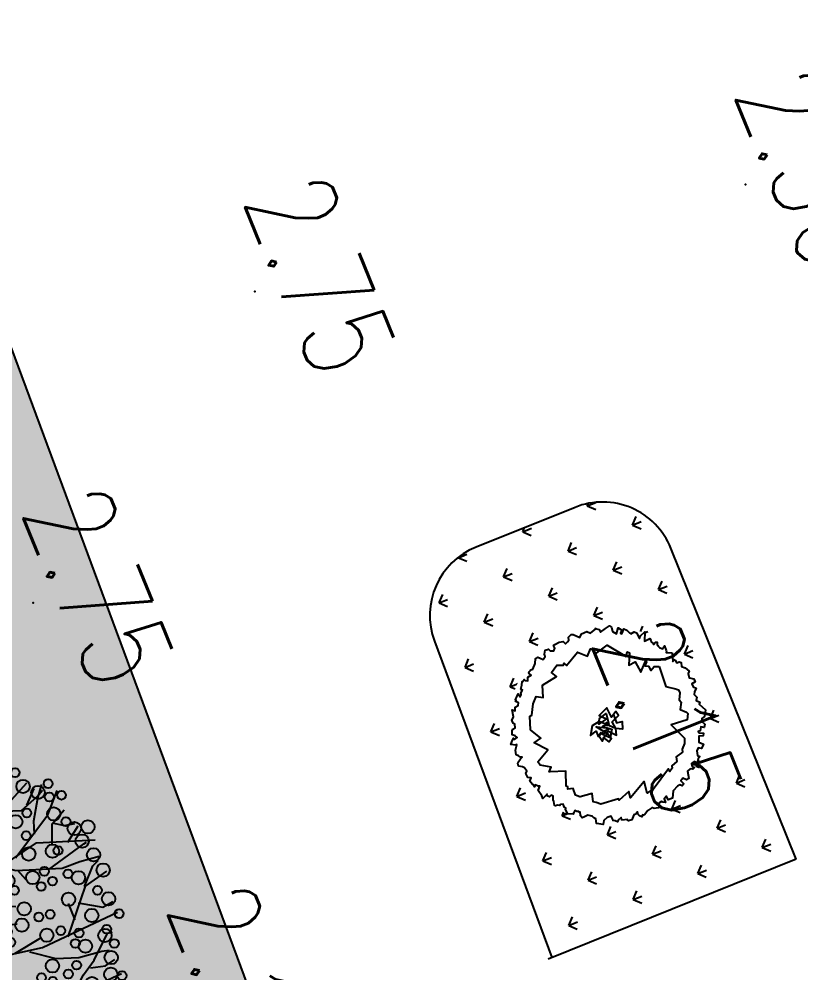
# Model space of a CAD drawing. Header units: millimetres. Extents: x 405522 to 410309, y 2303080 to 2310223.
# Drawn here: x 406960.02 to 406975.93, y 2306425.5 to 2306444.9 of the extents above; entities that cross this region are included whole.
import ezdxf
from ezdxf.enums import TextEntityAlignment as Align
from ezdxf.xclip import XClip

# ---------------------------------------------------------------- set-up
doc = ezdxf.new("R2010")
doc.units = ezdxf.units.MM
doc.header["$LTSCALE"] = 10
doc.header["$MEASUREMENT"] = 0
doc.header["$XCLIPFRAME"] = 0
doc.layers.get('Defpoints').update_dxf_attribs({"linetype": 'CONTINUOUS'})
for name, color, linetype in [('2CAY1', 88, 'CONTINUOUS'), ('caodo', 7, 'CONTINUOUS'), ('Cay', 86, 'CONTINUOUS'), ('CAYCO', 86, 'CONTINUOUS'), ('co', 84, 'CONTINUOUS'), ('DIM', 4, 'CONTINUOUS'), ('Other', 9, 'CONTINUOUS')]:
    doc.layers.add(name, color=color, linetype=linetype)
doc.layers.add('Bo-co', color=84, linetype='CONTINUOUS', lineweight=18)
doc.styles.add('Dien', font='simplex.shx', dxfattribs={"width": 0.75})
doc.styles.add('txt', font='romans.shx', dxfattribs={"height": 0.2})
doc.dimstyles.new('D6.7', dxfattribs={"dimscale": 6.7, "dimtxt": 1.5, "dimasz": 2, "dimexe": 1.5, "dimexo": 0.5, "dimgap": 1, "dimtad": 1, "dimdec": 0, "dimdsep": 46, "dimtxsty": 'Dien', "dimcen": 1, "dimclrd": 256, "dimclre": 256, "dimclrt": 7, "dimaunit": 1, "dimadec": 3, "dimazin": 0, "dimtfac": 1, "dimtdec": 0, "dimtmove": 1, "dimatfit": 0, "dimfxl": 1, "dimtolj": 1, "dimtzin": 0, "dimlwe": -1, "dimarcsym": 0})
pattern_1 = [(21.91894370438083, (407717.7514153625, 2306586.616748105), (0.3920329744667653, 0.91995116522732), [0.1874999999999999, -1.226713563]), (336.9189437043809, (407717.7514153625, 2306586.616748105), (0.3920329745701908, 0.9199511654700196), [0.1874999999999999, -0.8124999999999997]), (66.91894370438082, (407717.7514153625, 2306586.616748105), (-0.9199511654700196, 0.3920329745701908), [0.1874999999999999, -0.8124999999999997])]

# ---------------------------------------------------------------- blocks, each defined once
blk = doc.blocks.new('*D26')
at = {"layer": 'Defpoints', "color": 0, "linetype": 'Continuous'}
for p in [(406742.6619138751, 2306987.542138263), (407088.9799926709, 2306054.36399705), (407050.0361064873, 2306039.911268014)]:
    blk.add_point(p, dxfattribs=at)
at = {"layer": 'DIM'}
for p, q in [((406739.5212196925, 2306986.376574), (406694.2959683287, 2306969.592725042)), ((407085.8392984883, 2306053.198432786), (407040.6140239395, 2306036.414575225))]:
    blk.add_line(p, q, dxfattribs=at)
at = {"layer": 'DIM', "linetype": 'Continuous', "lineweight": -2}
blk.add_line((406708.380307929, 2306960.526641102), (407045.3738494347, 2306052.474044744), dxfattribs=at)
at = {"layer": 'DIM', "linetype": 'Continuous'}
for points in [[(406710.4741040507, 2306961.303683944), (406706.2865118071, 2306959.74959826), (406703.7180508765, 2306973.089417832)], [(407047.4676455563, 2306053.251087586), (407043.2800533128, 2306051.697001902), (407050.0361064873, 2306039.911268014)]]:
    blk.add_solid(points, dxfattribs=at)
at = {"layer": 'DIM', "color": 7, "linetype": 'Continuous', "insert": (406887.8695083207, 2306510.579817844), "char_height": 10.05, "attachment_point": 5, "rotation": 290.3607342621674, "style": 'Dien'}
blk.add_mtext('\\A1;995', dxfattribs=at)
blk = doc.blocks.new('43')
at = {"layer": 'CAYCO', "color": 98}
for points in [[(-0.6724334561731666, 4.447537088533863), (-0.5196174655575305, 5.237299990141764), (-0.6950229774229228, 5.570834929356351)], [(1.160885003046133, 1.159845960559323), (0.7476918237516657, 3.26848663110286), (-0.3502576558385044, 5.712421581381932)], [(-0.05448034917935729, -0.04004506464116275), (2.399344519712031, 2.264940679538995), (2.316983023541979, 4.253332513850182), (1.639737725257874, 5.795530602568761)], [(1.437384042539634, 4.804750376613811), (1.381260629976168, 5.292767494684085), (1.183440912980586, 5.589486030628905)], [(0.4152577759232372, 4.103467588080093), (-1.209192508365959, 4.699786217650399), (-1.678589670453221, 5.388814887963235)], [(2.299035311909392, 4.230775630800053), (1.650408451096155, 4.574447042774409), (1.186743053840473, 4.931823378428817), (0.3243099970277399, 5.380185560556129), (0.2882557513657957, 5.528180053224787)], [(0.8779816064052284, 2.849846046650782), (1.112463441560976, 3.690859459107742), (1.087528720963746, 4.437318940414116), (0.9072574934689328, 5.177291403990239), (0.879195949761197, 5.421299294801429)], [(0.04039989388547838, -0.01693045091815293), (-0.8572124504717067, 0.3669312722049654), (-2.639918230241165, 3.146160501986742), (-2.699185398290865, 5.039755364879966)], [(-1.870732724200934, 2.023429486667737), (-1.757097802357748, 2.458735290681943), (-1.806966004194692, 3.951654555974528), (-2.010433222865686, 4.529198053525761), (-2.161860955995508, 5.150774521986023)], [(-1.19613087864127, 4.664866386679932), (-1.859962431248277, 4.94212259654887), (-2.028938816394657, 5.120445805601776)], [(2.10199721949175, 4.653107398422435), (2.4446417898871, 5.050137332407758)], [(3.171806268859655, 4.255265205865726), (2.813783090328798, 4.951933946227655)], [(-1.765264418907464, 3.522835770156235), (-2.578959053731523, 4.672894546063617), (-2.63021675136406, 4.754474138608202)], [(2.355659283464774, 2.856835127342492), (3.265791605226696, 4.48448015190661), (3.536420732969418, 4.713473778218031)], [(-3.273022195324302, 3.657206712290645), (-3.181801640777849, 4.055696781491861), (-3.231495926622301, 4.388502169633284)], [(-2.641337516251951, 4.156008847756311), (-3.164253150811419, 4.498950709123164)], [(-0.1303663500584662, 4.338194663869217), (-0.6554501198697835, 4.138625136809424)], [(-2.548378232866526, 3.645610468927771), (-3.243397076847032, 3.664423948852345), (-3.684648269787431, 4.058616686612368)], [(3.058951894403435, 3.94557166355662), (3.481697332113981, 4.142627346329391), (3.770739005412906, 4.244398513343185)], [(-2.170521068270318, 2.457131831673905), (-3.537530574249104, 3.530022224644199), (-4.317168510984629, 3.84220225433819)], [(2.557150486623868, 3.217174108838663), (4.460633671376854, 3.930459222057834)], [(3.654325251933187, 0.9864126958418638), (3.534867673646659, 1.992045428371057), (3.879075656295754, 2.640301157720387), (4.253691620309837, 3.421387657523155), (4.492255980730988, 3.730351347709075)], [(3.485781259369105, 3.610577257350087), (4.830991777358577, 3.499317795038223)], [(-2.914218632271513, 3.086150901159272), (-3.350604111212306, 3.073906113859266), (-4.074466448044404, 3.21111558820121), (-4.517280890606344, 3.354081862838939)], [(-3.862224903190508, 2.855198720470071), (-4.39313307730481, 3.102126516401768)], [(-3.681953839026392, 2.115226925350726), (-3.69324851850979, 2.676875511649996), (-4.133716685231775, 3.196681114612147), (-4.332319428445771, 3.367786785122007)], [(0.9219843805767596, 2.373447459889576), (0.4287625681608915, 3.220551430946216)], [(1.814030002453364, 1.802627196535468), (1.896216380293481, 2.789911438943818), (1.847678057732992, 3.136331296293065)], [(2.300514322938398, -0.2840683485846967), (2.940974567085505, 0.436360718915239), (3.773607350653037, 1.140894874697551), (4.954357967013493, 3.12174921692349)], [(3.960741336573847, 2.69155233562924), (4.479573043761775, 2.880660562543198), (4.80701399827376, 3.211276264628395), (4.822217451874167, 3.277691164752468)], [(-1.364393639960326, 1.157624162035063), (-3.406477490905672, 1.754338946426287), (-4.583725118311122, 2.873458203161135)], [(-1.763979013543576, 2.507235570577905), (-1.466696923598647, 2.758781804004684)], [(0.0189416102366522, 0.04208512348122895), (-0.2894573170924559, 0.7192684607580304), (-0.1587337260134518, 1.360131846740842), (0.01407705433666706, 1.975423483876511), (-0.03356711007654667, 2.465359640540555)], [(4.27471649099607, 2.046863719588146), (4.904837757814676, 2.294440060155466), (5.283536411006935, 2.543476168764755)], [(-4.028807198628783, 1.197970385896042), (-4.468194476794451, 1.735550033394247), (-4.903016543481499, 1.974531041458249), (-5.071211140952073, 2.278466814430431)], [(-4.03589292592369, 2.279844909673557), (-4.288097327575088, 2.155692114727572), (-4.664450781419873, 2.283494364935905), (-5.003968365956098, 2.388915353920311)], [(-0.2260088345501572, 1.030320268357173), (-0.6537412998732179, 1.920203841058537), (-0.5998437448870391, 2.434877473395318)], [(1.952594236121513, 1.84528846736066), (2.839480579947121, 2.303218219196424)], [(4.859402716159821, 0.9350811154581606), (4.979466601624154, 1.215175857767463), (5.078679857775569, 1.70967932487838), (5.466152836685069, 2.180342064471915)], [(-4.832340268534608, 1.648726220009848), (-5.191275026649237, 1.998372072353959)], [(-1.634842166560702, 1.535609393380582), (-1.462924434687011, 2.007385730044916)], [(-4.505030509550124, 1.757931962609291), (-4.853322256822139, 1.641725653549656), (-5.282496821135283, 1.599881700472906)], [(1.282140382099897, 1.215501641156152), (1.913787070661783, 1.540333694545552)], [(-2.626703578047454, 1.526482180459425), (-4.357790561160073, 1.120889838784933), (-5.663028248818591, 0.7024861739482731)], [(-2.769262657500803, -0.7561058525461704), (-3.576744011719711, 0.008677978767082095), (-4.196527541149408, 0.2339540638495237), (-4.880427021766081, 0.8512332008685917), (-5.454600192606449, 1.275753986323252)], [(0.6739000349771231, 0.6441547013819218), (0.75383913773112, 1.150275049265474), (0.5607788553461432, 1.354013879550621), (0.5534346741624177, 1.531346687814221)], [(0.8974602132802829, -0.1058573757763952), (1.768987538525835, 0.2176580464001745), (2.041554110590369, 0.5706558704841882), (2.564605112420395, 1.257983296643943)], [(3.628197276033461, 1.420628881081939), (3.104900712147355, 1.508090953575447)], [(3.631298903841525, -0.1972700408659875), (5.258848940371536, 1.254382008919492), (5.899921236559749, 1.510982476640493)], [(3.905430326121859, 1.165747617837042), (4.262168390792795, 1.467602698598057)], [(3.97784392349422, 0.07086336542852223), (4.057330971816555, 0.2688929005526006), (4.059239808935672, 0.5756399412639439), (4.08526417450048, 0.8882627075072378)], [(4.487133189220913, 0.5308332766871899), (5.264598262030631, 0.6888832366093993), (5.848327545681968, 0.6116016439627856), (5.989243625663221, 0.677286627702415)], [(-4.556895917281508, 0.5537844460923225), (-4.927600629627705, 0.400762036209926), (-5.645035079447553, 0.3827594800386578)], [(-4.463070539408363, -0.6522827155422419), (-4.679687755764462, -0.6315332774538547), (-5.739969108835794, 0.2309727391693741)], [(-0.006316312705166638, 0.003837934695184231), (-2.644367439090274, -1.373949806438759), (-4.764857206027955, -3.396883882116526)], [(-0.006316312705166638, 0.003837934695184231), (2.833127376041375, -0.3407977672759444), (4.728799819131382, -3.996311329538003)], [(0.0113975468557328, -0.002600761130452156), (-0.4650603431509808, -6.08401388139464)], [(1.742068523773924, -0.2569009170401841), (2.152904605492949, -0.765830168267712), (2.241741636069492, -1.424853685544804), (2.155782769201323, -1.660741854226217), (2.313209882006049, -2.159757798071951), (3.340645574266091, -2.697593761375174)], [(2.560928295250051, -0.2998472226317972), (6.079667463200167, -0.05199327389709651)], [(4.60094202705659, -0.1939747966825962), (4.9468885747483, -0.4546068471390754), (5.38249226543121, -0.5679746232926846), (5.85415020189248, -0.8293368928134441)], [(-1.575078567489982, -0.8121827554423362), (-3.398406559834257, -0.7542652783449739), (-5.765420723473653, -0.5275325481779873)], [(-5.118817304493859, -0.6178450339939445), (-5.423062430578284, -0.786031101597473), (-5.608806919539347, -0.9253488900139928)], [(-3.866304788389243, -0.709446009946987), (-4.847218702314422, -1.408492048503831), (-5.113774240482599, -2.377235135762021)], [(-4.463070539408363, -0.6522827155422419), (-4.679687755764462, -0.6315332774538547)], [(-0.03571058122906834, -0.6516785977873951), (-0.6404377768049017, -1.37240967922844), (-1.288900788407773, -2.390176088782027), (-1.284234141930938, -2.998055863194168)], [(2.08909610460978, -0.6700299258809537), (3.257166500203311, -1.177477065939456)], [(3.753808495122939, -1.106750901089981), (4.03859125287272, -0.8076609487179667), (4.442676842445508, -0.6836941023357213), (4.755534936673939, -0.7095704691018909)], [(-1.993443085579202, -1.031976619968191), (-2.867238810984418, -2.934588305419311), (-3.823559788055718, -4.372639388078824)], [(3.271083291852847, -1.185328580904752), (4.364299783017486, -1.674963131779805), (5.764418943785131, -1.233444553334266)], [(3.446182967512868, -1.207217530580238), (3.959104036795907, -1.005689795361832)], [(-4.753584614838473, -1.344112574821338), (-5.101876524975523, -1.460318215424195), (-5.361291677458212, -1.554872512351722), (-5.45816081087105, -1.672538590384647)], [(-0.1313929375028238, -1.517264884430915), (1.207632031757385, -2.745254986686632), (2.777481929282658, -5.475917437113822)], [(2.283430183306336, -1.362868257332593), (2.426847601309419, -1.532117324182764), (2.829660431481898, -1.612649526214227), (3.016074121464044, -1.643806143663824), (3.255314753623679, -1.891805361723527), (3.297675114590675, -1.855961593100801)], [(-0.808206677203998, -1.635723929619417), (-1.600872851675376, -2.287055640481412), (-2.033545178361237, -2.571585485246032)], [(2.654984803404659, -1.629680540645495), (2.623091961140744, -1.918208991643041), (2.760638350155205, -2.063364365138113)], [(4.341205455595627, -1.580166160129011), (5.4466660983162, -2.817197965458035)], [(-4.920823510969058, -2.074678115313873), (-5.370849030092359, -1.902112007606775)], [(0.4407311799004674, -2.054080777568743), (1.568226890871301, -2.688713624374941), (2.496338071650825, -3.277853364357725), (3.091362196952105, -3.916784211527556), (3.795330683933571, -4.87408530479297)], [(3.64973947359249, -1.905802524648607), (4.07149303983897, -2.0180023831781)], [(4.77495928038843, -1.938849106198177), (4.778261420782655, -2.596511758165434), (5.011353758396581, -3.166838018922135)], [(4.935943127027713, -2.2131863811519), (5.172945314203389, -2.155448185047135), (5.661370115820318, -2.099169758846983), (5.742252932512201, -2.173532114131376)], [(-3.687684339936823, -2.370018254499882), (-4.145702398149297, -2.293466212926432), (-4.427533156936988, -2.424836545716971), (-5.101701208157465, -2.620432458817959)], [(-0.1905830723699182, -2.322914462303743), (-1.118202777230181, -3.512717809528112), (-2.43345611600671, -5.540326088434085)], [(2.770468852017075, -2.418298727599904), (2.816153112100437, -2.815545683261007), (2.833126294659451, -2.990075689507648)], [(3.838698638486676, -2.405546461930498), (3.874871479230933, -4.20434435387142), (4.063110925722867, -4.674288962734863)], [(-0.2011147970333695, -2.73418759345077), (0.07254511793144047, -3.563131744973361), (0.2820811355486512, -3.834505280712619), (0.6764400381362066, -4.275799449533224), (0.6984769129194319, -4.807799005648121)], [(1.155401638359763, -2.709665754577145), (1.410444684326649, -3.31112551339902), (1.449850175529718, -3.767243784852326)], [(1.82753287977539, -2.815445286687464), (2.149530655937269, -2.665351331466809), (2.50358974118717, -2.794042840600014), (2.695755698019639, -3.141297282418236)], [(-2.92212041770108, -2.936046515358612), (-3.344084229902364, -3.00748896622099), (-3.714790344703943, -3.160511009395123), (-4.233622051891871, -3.349619236541912), (-4.545077929040417, -3.488206806126982)], [(-3.810876451432705, -3.152564221527427), (-3.871690262807533, -3.418223823187873), (-3.902878794004209, -3.676666855579242), (-4.059779951465316, -3.934379970654845)], [(-3.161467804107815, -3.37062307074666), (-3.126195345656015, -3.644230126868933), (-3.06929030851461, -4.006634012563154), (-3.168503563851118, -4.501137479906902), (-3.230100239394233, -4.892410614527762)], [(2.201650461298414, -3.098800604930148), (2.479571207077242, -3.595494060311466), (2.727085210382938, -4.225017984164879), (2.828818819369189, -4.513789733406156), (2.89137119683437, -5.157017911784351), (2.949839646462351, -5.268196001881734)], [(2.747762087499723, -3.27931350027211), (3.220201648306102, -3.415062537416816), (3.441999143455178, -3.423739543650299)], [(3.833556051249616, -3.485126893036067), (4.194706215057522, -3.679344711592421), (4.355689898715355, -3.953681318555027), (4.53187719755806, -4.161603693151847)], [(1.98226099065505, -3.862037955550477), (1.761893945047632, -5.020374320680276), (1.874860608717427, -5.896658653160557)], [(-3.055650429334491, -4.191444239811972), (-2.865041464334354, -4.458564278436825), (-2.712048917775974, -4.82891531731002), (-2.736027935286984, -5.116957149235532)], [(-1.479866851121187, -4.089753776555881), (-1.305242963833734, -4.548901946982369), (-1.080924952868372, -5.340854837559164), (-1.150514329550788, -5.828141370089725)], [(-0.2923763487488031, -4.014491117559373), (0.4822536809369922, -5.131273122271523), (1.020932269282639, -6.104691677726805)], [(3.245135129662231, -4.161522321170196), (3.331665286095813, -4.516708969837055), (3.299694968154654, -4.9007645661477)], [(-1.733021820196882, -4.485327874077484), (-2.639940589317121, -5.124903634889051)], [(1.837547388859093, -4.567148254951462), (2.050571959698573, -4.797452257014811), (2.262813342385925, -5.153368456056342), (2.356554412050173, -5.538154271198437)], [(2.770350369391963, -4.402611643308774), (3.2940476287622, -4.619940272299573), (3.380577785195783, -4.975126920966431)], [(-1.26997050549835, -4.822509003337473), (-1.486121900263242, -5.094656592933461), (-1.635810904786922, -5.381968571571633), (-1.799922976992093, -5.610082521568984)], [(1.798366319620982, -4.921605353010818), (1.581433137180284, -5.319365506060421), (1.607931269565597, -5.814599191769958), (1.673610633006319, -5.955376447876915)], [(0.5036317131016403, -5.017538046231493), (0.3091141369659454, -5.378482162719592), (0.3812224646098912, -5.674470480531454), (0.3059859110508114, -5.880933387670666)], [(-1.051299834041856, -5.333637600531802), (-0.7934480928815901, -5.490309099201113), (-0.5884174627717584, -5.816626801388338), (-0.537941551534459, -6.023818957619369)], [(0.6782554376404732, -5.476685549132526), (1.246781267924234, -5.620382042136043), (1.414977268665098, -5.924318180652335)]]:
    blk.add_lwpolyline(points, dxfattribs=at)
for points in [[(-2.608305806992576, -1.349720096448436), (-0.2450824787374586, -0.03956551826559007, 0.6397306744920996), (-0.2506863888120279, 0.03637737454846501, -0.02814866807049381), (-0.8719359856331721, 0.3102242460008711), (-2.096549907233566, 2.266709616640583)], [(-2.096549907233566, 2.266709616640583), (-0.8288466013036668, 0.3980304705910385), (-0.101318001979962, 0.1114200169686228, 1.16279032008003), (-0.08882375108078122, 0.1660030784551054), (-0.3077001394703984, 0.6409533640835434), (-0.241298608481884, 1.056556115159765)], [(-0.2264276624191552, 1.034372901776806), (-0.2700639264658093, 0.7288086412008852), (-0.0005383242387324572, 0.1677370690740645, 0.553589737595184), (0.09108058200217783, 0.1574530166108161), (1.955903258291073, 1.860962726874277), (0.1433253970462829, 0.09218468167819083, 0.6269387266753438), (0.1641315676970407, 0.02989211375825107), (2.606764882802963, -0.2957009566016495)], [(-0.190744477789849, -2.538846815470606), (-0.05126762774307281, -0.1469655202236027, 0.7825138911028889), (-0.1210250912699848, -0.1253053320106119), (-2.586922195507213, -1.331625839462504)], [(-0.1938193819951266, -2.621948557207361), (0.06718440586701035, -0.1567620649002492, -0.4633955931716063), (0.1556846898747608, -0.09654803853482008), (2.813290741061792, -0.3123806363437325)]]:
    blk.add_lwpolyline(points, format="xyb", dxfattribs=at)
for centre, radius in [((-0.3002060856670141, 5.762411681003869), 0.1435183978680499), ((1.704661691328511, 5.816935466602445), 0.1435183978680499), ((-0.7855348121374846, 5.431277593364939), 0.2154209902109817), ((0.6618478149175644, 5.588409626157954), 0.1435183978680499), ((1.116197944735177, 5.479037944227457), 0.2154209902109817), ((1.655880038160831, 5.453736641677096), 0.2154209902109817), ((-1.715895135654137, 5.276273531606421), 0.2154209902109817), ((0.195620683953166, 5.351331149693578), 0.1435183978680499), ((0.3964474430540577, 5.289336060872301), 0.2154209902109817), ((2.489495384739712, 5.216905987588689), 0.1435183978680499), ((-3.119730909820646, 4.811821119161323), 0.2154209902109817), ((-2.216261943336576, 4.975252036936581), 0.2154209902109817), ((-1.064975921763107, 5.080050329677761), 0.1435183978680499), ((-0.2566798296757042, 4.879450736101717), 0.2154209902109817), ((1.939834240823984, 4.841370522743091), 0.2154209902109817), ((2.835415854700841, 4.863137579523027), 0.2154209902109817), ((-2.666304330574349, 4.614841285394505), 0.2154209902109817), ((-1.484322243952192, 4.472900440683588), 0.2154209902109817), ((0.7304562132339925, 4.654216744704172), 0.2154209902109817), ((2.742620704928413, 4.610496538691223), 0.1435183978680499), ((-3.073368091252632, 4.372375150443986), 0.2154209902109817), ((-0.7935741320252419, 4.139636516338214), 0.2154209902109817), ((0.2996288109570742, 4.453701741760597), 0.1435183978680499), ((0.635965414927341, 4.33145142160356), 0.1435183978680499), ((1.337343313731253, 4.356362205697224), 0.1435183978680499), ((2.595840786816552, 4.356345161097124), 0.2154209902109817), ((3.859614310786128, 4.266051015350968), 0.2154209902109817), ((-4.157825957983732, 3.980346572119743), 0.1435183978680499), ((-3.301590623566881, 4.105274929432198), 0.1435183978680499), ((-1.616558434208855, 4.140023450367153), 0.1435183978680499), ((0.211726154666394, 3.870769491186365), 0.1435183978680499), ((1.615628240164369, 4.085168729070574), 0.1435183978680499), ((1.985453556058928, 4.087402392411605), 0.1435183978680499), ((3.065381524153054, 3.790360510116443), 0.2154209902109817), ((3.456297127529979, 3.888749423436821), 0.1435183978680499), ((-4.539705965667963, 3.555507411714643), 0.1435183978680499), ((-4.107479470665567, 3.586524775018916), 0.1435183978680499), ((-3.559045093366876, 3.716687661595643), 0.2154209902109817), ((-2.359691500430927, 3.650627347175032), 0.2154209902109817), ((-2.373910554219037, 3.829732090700418), 0.1435183978680499), ((-1.390965979080647, 3.6334645121824), 0.1435183978680499), ((1.345149194588885, 3.576909458031878), 0.2154209902109817), ((1.841220695292577, 3.57860979042016), 0.1435183978680499), ((2.532017676159739, 3.738435222301632), 0.2154209902109817), ((-4.263390775769949, 3.222674606367946), 0.2154209902109817), ((-1.711603604489937, 3.376686154631898), 0.1435183978680499), ((-1.224707068991847, 3.265591811854392), 0.1435183978680499), ((-0.320076767122373, 3.537024033954367), 0.1435183978680499), ((0.350988854886964, 3.415387268876657), 0.2154209902109817), ((4.108807613374665, 3.288760404102504), 0.1435183978680499), ((4.630826293490827, 3.419197825249285), 0.2154209902109817), ((-2.282239514868706, 2.881481369724497), 0.2154209902109817), ((-1.518863179488108, 2.995680351974443), 0.2154209902109817), ((-0.2404255935689434, 3.167280142195523), 0.1435183978680499), ((1.720049400697462, 3.214994829846546), 0.1435183978680499), ((1.981698321178555, 3.171263948781416), 0.1435183978680499), ((3.762439372949302, 3.100096047157422), 0.2154209902109817), ((-4.469154471764341, 2.742652754765004), 0.2154209902109817), ((-3.605126103619114, 2.849118906771764), 0.1435183978680499), ((-2.876902245217934, 2.81203870754689), 0.1435183978680499), ((-0.5152501238044351, 2.702811968047172), 0.2154209902109817), ((0.008046439499594271, 2.615349895786494), 0.2154209902109817), ((2.130742243723944, 2.704771939665079), 0.1435183978680499), ((3.176121938973665, 2.77231540507637), 0.2154209902109817), ((4.308249669149518, 2.682145116617903), 0.2154209902109817), ((-3.330151178990491, 2.482767981709912), 0.2154209902109817), ((-1.115729623939842, 2.39881726144813), 0.1435183978680499), ((2.863248587120324, 2.522791531635448), 0.2154209902109817), ((3.338543380377814, 2.360927030676976), 0.1435183978680499), ((-3.805802300805226, 2.080294208833948), 0.2154209902109817), ((-2.309103599982336, 2.159136132802814), 0.1435183978680499), ((-1.430917921359651, 2.193141846684739), 0.2154209902109817), ((0.2070212644757703, 2.140760384267196), 0.1435183978680499), ((0.5567624650429934, 2.244750322308391), 0.1435183978680499), ((2.964443071978167, 2.218741905409843), 0.1435183978680499), ((5.488862958154641, 2.195179273607209), 0.2154209902109817), ((-2.376284650992602, 1.744246534537524), 0.1435183978680499), ((-2.018575418042019, 1.870195804862306), 0.1435183978680499), ((0.4614391876384616, 1.905287334462628), 0.1435183978680499), ((0.7208312575239688, 1.750087102875113), 0.2154209902109817), ((2.78198885335587, 1.919057854451239), 0.1435183978680499), ((3.968220316572115, 1.978333939798176), 0.1435183978680499), ((5.155945313395932, 1.64835461624898), 0.2154209902109817), ((-4.170309395296499, 1.636694764718413), 0.1435183978680499), ((2.095873626647517, 1.404407428577542), 0.2154209902109817), ((2.334906992036849, 1.656998559134081), 0.1435183978680499), ((2.86749182920903, 1.595834208652377), 0.1435183978680499), ((4.360976335476153, 1.526335164438933), 0.2154209902109817), ((-5.145905195968226, 1.2522767346818), 0.2154209902109817), ((-2.086692742072046, 1.14133110572584), 0.1435183978680499), ((2.679989965632558, 1.335208253702149), 0.1435183978680499), ((3.013451062492095, 1.388404911849648), 0.1435183978680499), ((3.735628589522094, 1.360152705805376), 0.1435183978680499), ((5.407483493094333, 1.103836775524542), 0.1435183978680499), ((-4.413072615396231, 0.8934411269146949), 0.2154209902109817), ((-3.676372776390053, 1.060337853617966), 0.1435183978680499), ((-3.285936471656896, 0.9257439812645316), 0.1435183978680499), ((2.701554644037969, 0.9787703247275203), 0.2154209902109817), ((4.080790236126631, 0.9986535357311368), 0.2154209902109817), ((-5.43852335982956, 0.3928507927339524), 0.2154209902109817), ((-5.030988679267466, 0.4597549894824624), 0.1435183978680499), ((5.408898553345352, 0.3639990093652159), 0.1435183978680499), ((2.328306436538696e-10, -1.396983861923218e-09), 0.06378724803568858), ((5.020922651980072, -0.7631477697286755), 0.2154209902109817), ((5.800340511952527, -0.702373712323606), 0.2154209902109817), ((-5.455692790681496, -1.008488765684888), 0.2154209902109817), ((-3.655323719023727, -0.8923054109327495), 0.2154209902109817), ((5.322409680578858, -0.958771318430081), 0.1435183978680499), ((5.093315851176158, -1.626933357445523), 0.2154209902109817), ((5.555369233246893, -2.051735877292231), 0.2154209902109817), ((5.84441281738691, -1.766372447134927), 0.2154209902109817), ((-4.804152429336682, -2.211092315847054), 0.2154209902109817), ((-1.931581329554319, -2.227770771598443), 0.2154209902109817), ((4.152038042317145, -2.178666812367737), 0.2154209902109817), ((4.78332890290767, -2.562239895574749), 0.2154209902109817), ((3.523625179193914, -2.690004726639017), 0.2154209902109817), ((-4.771571184275672, -3.002402859041467), 0.2154209902109817), ((4.97322042286396, -3.192638814682141), 0.2154209902109817), ((-2.100619621342048, -3.594458483159542), 0.2154209902109817), ((3.017899306025356, -3.852120399242267), 0.2154209902109817), ((-3.623498589266092, -4.483368769055232), 0.2154209902109817), ((0.8236577999778092, -4.198728268500417), 0.1435183978680499), ((1.394582812907174, -4.279969063354656), 0.1435183978680499), ((3.266842091456056, -4.579611895605922), 0.2154209902109817), ((-2.723894918337464, -4.88923810957931), 0.1435183978680499), ((-1.765517340158112, -5.411520462017506), 0.2154209902109817), ((-0.0521181826479733, -5.637212567729875), 0.1435183978680499)]:
    blk.add_circle(centre, radius, dxfattribs=at)
at = {"layer": 'CAYCO', "color": 50}
for centre, radius in [((3.618445214349777, 4.777280911803246), 0.1435183978680499), ((4.413745150901377, 3.92456643935293), 0.1435183978680499), ((4.990411475184374, 2.973754997830838), 0.2154209902109817), ((5.212524232687429, 2.593576147453859), 0.2154209902109817), ((-4.919533894397318, 2.493080165004358), 0.1435183978680499), ((-5.313788982457481, 2.014178956625983), 0.1435183978680499), ((-4.895375498686917, 2.137274113949388), 0.2154209902109817), ((-5.600480577675626, 1.408341964008287), 0.1435183978680499), ((5.805500391870737, 1.484178739832714), 0.2154209902109817), ((5.876968637341633, 0.7492746263742447), 0.2154209902109817), ((4.853788178763352, 0.2848400550428778), 0.1435183978680499), ((5.780091011198238, 0.1166567550972104), 0.2154209902109817), ((-5.669895454426296, -0.1292354559991509), 0.2154209902109817), ((-4.446638285997324, 0.1325041691306978), 0.1435183978680499), ((5.94754255854059, -0.1291450974531472), 0.2154209902109817), ((-4.730827149003744, -0.1836101512890309), 0.1435183978680499), ((-4.241322948480956, -0.3364131336566061), 0.2154209902109817), ((4.064986942568794, -1.232612006599084), 0.2154209902109817), ((5.654503542580642, -1.307647966081277), 0.1435183978680499), ((5.839747447520494, -1.158492361893877), 0.2154209902109817), ((-3.872190736699849, -1.386578856734559), 0.1435183978680499), ((-5.443651835434139, -1.940539841307327), 0.2154209902109817), ((3.279162085615098, -1.949957637581974), 0.2154209902109817), ((2.761298931902274, -2.126359249697998), 0.1435183978680499), ((-5.087018150836229, -2.670410893158987), 0.2154209902109817), ((-2.214173613348976, -2.833982998272404), 0.2154209902109817), ((5.542951443465427, -2.821013490203768), 0.2154209902109817), ((-1.345949350856245, -3.159835371654481), 0.2154209902109817), ((2.725976281799376, -3.242572455201298), 0.2154209902109817), ((-4.565371811855584, -3.469714856008068), 0.1435183978680499), ((-3.847984186024405, -3.339483506511897), 0.2154209902109817), ((1.631938175763935, -3.90317042847164), 0.2154209902109817), ((3.650980841484852, -3.535462389932945), 0.1435183978680499), ((-4.388994027744047, -4.02352352743037), 0.1435183978680499), ((-2.787594134919345, -4.012589633697644), 0.2154209902109817), ((4.262857617810369, -4.102985494071618), 0.2154209902109817), ((4.776142966700718, -3.977939517702907), 0.2154209902109817), ((-4.090276653296314, -4.25829839380458), 0.2154209902109817), ((-1.11705560493283, -4.393754363525659), 0.2154209902109817), ((4.06359699787572, -4.473865040577948), 0.2154209902109817), ((4.532413883018307, -4.508837166940793), 0.1435183978680499), ((-3.181753851473331, -4.896753738401458), 0.2154209902109817), ((0.7357551426393911, -4.781660519307479), 0.1435183978680499), ((1.096843184437603, -4.795786433620378), 0.1435183978680499), ((-2.656042813905515, -5.225113859632984), 0.1435183978680499), ((0.8961442997679114, -5.12543921591714), 0.1435183978680499), ((2.493015998741612, -5.377147890627384), 0.2154209902109817), ((3.163091036491096, -5.210458208341151), 0.1435183978680499), ((3.877539615612477, -5.114014938939363), 0.1435183978680499), ((-2.318060834426433, -5.48625743878074), 0.1435183978680499), ((-0.7354013933800161, -5.518809525063261), 0.2154209902109817), ((1.591958601260558, -5.694750381400809), 0.2154209902109817), ((-1.193683731253259, -5.845402702922001), 0.2154209902109817), ((0.162636244436726, -5.924728020094335), 0.2154209902109817), ((0.9712448708014563, -6.152497760718688), 0.1435183978680499), ((1.850194732192904, -6.093588010640815), 0.1435183978680499)]:
    blk.add_circle(centre, radius, dxfattribs=at)
blk = doc.blocks.new('cayduongpho1')
blk.add_wipeout([(-1.6495222243486942, 1.1285817911168756), (-1.747308805320129, 0.9703142030271552), (-1.8530318560676768, 0.748940709693307), (-1.9140756040081872, 0.5753590039858052), (-1.961613823061559, 0.3833209032007483), (-1.9903329413555577, 0.18339462330984801), (-1.9979466283453777, -0.05974798654626268), (-1.9890991824301187, -0.1976035187131382), (-1.9568230060138172, -0.4083622845859862), (-1.9002397089935852, -0.6208204385667928), (-1.833662948406114, -0.7964906227729092), (-1.7402750543530001, -0.9841885548656841), (-1.6376855353979203, -1.1470077268214833), (-1.5286933895630745, -1.288868098526303), (-1.397134712885701, -1.4305928684626834), (-1.2043647798487382, -1.5964836396539077), (-1.0021762425475438, -1.7307660607017423), (-0.742882199682381, -1.857097897982893), (-0.4836386226880702, -1.941005546240437), (-0.23668467732647194, -1.9864621627158), (0.011176118393371922, -2.000632491918924), (0.25130825232750964, -1.9849548247862288), (0.49946350087175395, -1.9375915978602452), (0.6831339041770396, -1.8808008769148992), (0.910350468576343, -1.7820640868616304), (1.1381245112947118, -1.646062517709415), (1.3351155686306144, -1.4908308134173405), (1.5238153832453991, -1.297415844317999), (1.7128041910041636, -1.0352315454587302), (1.8256960034014893, -0.819890220805926), (1.9199777158694133, -0.5647641269634969), (1.9781742416612265, -0.30313853184882555), (2.0007731318321844, -0.041010195141896855), (1.9867956464536474, 0.2387825682977862), (1.9528926439916345, 0.43617060200044566), (1.9056548026305156, 0.6100607223248806), (1.8270194911368929, 0.8156213400153938), (1.755557303479474, 0.9596347681017061), (1.6611720239513088, 1.114881564153646), (1.5355429628783552, 1.2822030403084312), (1.3756296665329888, 1.452232347495615), (1.1573538065955102, 1.6312931184999941), (1.0115946295997786, 1.725338704563459), (0.7500946149644929, 1.8538309452640593), (0.487046585831118, 1.9394285865970033), (0.2004123514588436, 1.989394430790627), (-0.06451819052901898, 1.9982631657842438), (-0.4188807921823303, 1.9547321863283011), (-0.7225471539394804, 1.8638045507359982), (-0.9899182860672123, 1.736502185733448), (-1.242190198776289, 1.5658768899400597), (-1.3928353650915273, 1.4334695942113171), (-1.4974491392234546, 1.3237706797644417)]).dxf.layer = '2CAY1'
at = {"layer": '2CAY1'}
for points in [[(-1.84622540383134, 0.6568533102981746), (-1.694374742684886, 0.7393169952556491), (-1.735701188677922, 0.7393169954884797), (-1.735701188677922, 0.7724754705559462), (-1.694374742684886, 0.8220690153539181), (-1.735701188561507, 0.8552274904213846), (-1.735701188445091, 0.9048210354521871), (-1.666983959032223, 0.9379795100539923), (-1.666983959032223, 1.020731529919431), (-1.639352905098349, 1.119918619981036), (-1.584090797463432, 1.119918619748205), (-1.515133297536522, 1.169512165011838), (-1.529068959644064, 1.268987589515746), (-1.487742513651028, 1.318581134546548), (-1.418785013956949, 1.268987589748576), (-1.377218298031949, 1.318581134313717), (-1.377218298381194, 1.384609749773517), (-1.294565406627953, 1.384609749773517), (-1.239543568808585, 1.401333154179156), (-1.211912514991127, 1.467361769638956), (-1.142955015180632, 1.484085174044594), (-1.142955015180632, 1.566837194142863), (-1.101628569653258, 1.566837194142863), (-1.046366461901926, 1.732052899198607), (-0.9084514623973519, 1.765211374266073), (-0.8534296246943995, 1.732052899198607), (-0.7981675169430673, 1.748776303837076), (-0.7707767330575734, 1.831528324168175), (-0.701819233247079, 1.847963393898681), (-0.6878835713723674, 1.781934778904542), (-0.6052306797355413, 1.798369848867878), (-0.5775996258016676, 1.765211374033242), (-0.5639042340917513, 1.798369848867878), (-0.5915352879092097, 1.881121868966147), (-0.5362731800414622, 1.897556938929483), (-0.4949467341648415, 1.814804919064045), (-0.3846627889433876, 1.864398464094847), (-0.3846627885941416, 1.963873888598755), (-0.2880742351990193, 1.963873888831586), (-0.2743788433726877, 1.897556939162314), (-0.2054213436786085, 1.897556938929483), (-0.1227684520417824, 1.947150483960286), (-0.1227684519253671, 1.996744028991088), (-0.06750634429045022, 1.980308959027752), (0.01514654757920653, 1.996744028758258), (0.01514654734637588, 1.930715413764119), (0.07040865533053875, 1.897556938929483), (0.1254304928006604, 1.930715413531289), (0.1254304929170758, 1.980308958794922), (0.1667569385608658, 1.963873888598755), (0.1806926005519927, 1.914280343800783), (0.2496501004789025, 1.881121868966147), (0.3736294376431033, 1.963873888831586), (0.4149558832868934, 1.93071541399695), (0.414955883519724, 1.847963393898681), (0.4839133832138032, 1.831528323702514), (0.5115444369148463, 1.914280343567953), (0.5668065447825938, 1.897556939162314), (0.5668065447825938, 1.847963393898681), (0.6081329904263839, 1.814804919296876), (0.732112328056246, 1.765211374033242), (0.870027327677235, 1.814804919296876), (0.9389848272548988, 1.748776303837076), (0.883722719270736, 1.682459354400635), (0.9526802189648151, 1.666024283971637), (1.007942326832563, 1.715617829235271), (1.02163771877531, 1.666024284437299), (1.021637718542479, 1.632865809137002), (1.076899826526642, 1.599707334535196), (1.159552718163468, 1.632865809137002), (1.187183771980926, 1.583272263873369), (1.21481482568197, 1.550113789504394), (1.21481482568197, 1.516955314436927), (1.2148148259148, 1.500520244473591), (1.297467717435211, 1.450926699209958), (1.407751663122326, 1.417768224375322), (1.421447054832242, 1.401333154411986), (1.421447054599412, 1.384609749773517), (1.463013770757243, 1.384609749773517), (1.463013770757243, 1.335016204509884), (1.449078108766116, 1.301857729908079), (1.407751663122326, 1.268987589515746), (1.463013770873658, 1.252264184644446), (1.490404554409906, 1.219394044717774), (1.600688500097021, 1.219394044484943), (1.642255215789191, 1.169512165011838), (1.642255215789191, 1.153077094582841), (1.642255215789191, 1.153077094582841), (1.628319553798065, 1.136642024386674), (1.683581661898643, 1.037166600115597), (1.642255215905607, 1.004296459723264), (1.642255215905607, 1.004296459723264), (1.642255215905607, 1.004296459723264), (1.710972445551306, 0.9711379848886281), (1.752539161359891, 0.9711379848886281), (1.752539161359891, 0.9215444398578256), (1.766234553186223, 0.8719508950598538), (1.752539161359891, 0.8719508948270231), (1.697277053724974, 0.8056339451577514), (1.752539161709137, 0.7393169952556491), (1.835192052880302, 0.7064468553289771), (1.917844944517128, 0.7228819255251437), (1.945475998334587, 0.5905363606289029), (1.862823106814176, 0.5409428153652698), (1.862823106697761, 0.4913492703344673), (1.848887444823049, 0.4581907957326621), (1.848887444939464, 0.4417557255364954), (1.862823107047006, 0.3590037054382265), (1.917844944517128, 0.3094101606402546), (1.959171390510164, 0.2762516855727881), (1.931780606741086, 0.2266581405419856), (1.917844944866374, 0.2266581407748163), (1.862823106814176, 0.1934996659401804), (1.876518498873338, 0.1770645955111831), (1.862823106814176, 0.1603411908727139), (1.876518498873338, 0.1271827160380781), (1.876518498756923, 0.07758917124010623), (1.904149552807212, 0.07758917124010623), (1.917844944633543, 0.07758917077444494), (1.95917139062658, 0.07758917124010623), (2.028128889854997, -0.1043499386869371), (1.986802444327623, -0.03803298878483474), (1.93178060639184, -0.1043499384541065), (1.904149552574381, -0.1043499389197677), (1.904149552807212, -0.1375084137544036), (1.848887444939464, -0.1871019585523754), (1.876518498640507, -0.2366955035831779), (1.904149552574381, -0.2366955035831779), (1.917844944517128, -0.2862890483811498), (1.945475998567417, -0.3194475236814469), (1.945475998567417, -0.3358825936447829), (1.876518498756923, -0.3854761386755854), (1.876518498756923, -0.3854761386755854), (1.862823106930591, -0.4021995433140546), (1.779929945245385, -0.4353580181486905), (1.779929945478216, -0.4849515634123236), (1.821256391005591, -0.5013866336084902), (1.821256391122006, -0.5509801786392927), (1.821256391005591, -0.5677035830449313), (1.821256391005591, -0.5677035830449313), (1.793865606887266, -0.5677035828121006), (1.904149552807212, -0.6172971280757338), (1.862823106697761, -0.6504556031432003), (1.793865607469343, -0.7660777631681412), (1.697277053608559, -0.7660777631681412), (1.710972445551306, -0.7992362382356077), (1.710972445667721, -0.8655531874392182), (1.752539161127061, -0.8655531874392182), (1.724908107658848, -0.8984233280643821), (1.724908107658848, -0.8984233280643821), (1.724908107426018, -0.9151467327028513), (1.683581661782227, -0.9978987525682896), (1.614624161738902, -0.9978987525682896), (1.62831955391448, -1.063927367562428), (1.573297716211528, -1.130244317697361), (1.518035608576611, -1.13024431746453), (1.476709162350744, -1.196272932458669), (1.476709162350744, -1.196272932458669), (1.476709162583575, -1.245866477722302), (1.476709162583575, -1.245866477722302), (1.490404554642737, -1.32861849758774), (1.449078108649701, -1.361776972189546), (1.421447055065073, -1.361776972422376), (1.338794163195416, -1.345341901993379), (1.297467717435211, -1.32861849758774), (1.297467717435211, -1.32861849758774), (1.311163109261543, -1.361776972189546), (1.297467717435211, -1.411370517220348), (1.297467717435211, -1.460964062251151), (1.297467717435211, -1.460964062251151), (1.2148148259148, -1.510557607281953), (1.187183771980926, -1.510557607281953), (1.104530880460516, -1.527281011920422), (1.10453088011127, -1.543716082116589), (1.118226272403263, -1.543716082116589), (1.145857326104306, -1.642903172178194), (1.049268772592768, -1.642903172178194), (1.007942326716147, -1.642903172411025), (1.021637718658894, -1.610033031785861), (0.9666158813051879, -1.576874556951225), (0.9526802189648151, -1.626468102214858), (0.9526802187319845, -1.692785051651299), (0.9526802187319845, -1.692785051651299), (0.8837227193871513, -1.725655192043632), (0.8423962736269459, -1.725655192276463), (0.8010698277503252, -1.692785051651299), (0.732112328056246, -1.725655192276463), (0.732112328056246, -1.725655192276463), (0.7321123278234154, -1.758813666878268), (0.6907858822960407, -1.808407211909071), (0.6081329906592146, -1.808407211909071), (0.4839133832138032, -1.891159231774509), (0.4839133832138032, -1.82513061678037), (0.414955883519724, -1.858000756939873), (0.359934045933187, -1.808407211909071), (0.3046719380654395, -1.82513061654754), (0.3046719378326088, -1.858000756707042), (0.3046719380654395, -1.89115923200734), (0.2772811544127762, -1.891159231774509), (0.2909765461226925, -1.891159231541678), (0.2633454923052341, -1.907882636645809), (0.2083236546022817, -1.907882636180148), (0.1393661547917873, -1.907882636412978), (0.1806926004355773, -1.841565686743706), (0.1254304929170758, -1.841565686743706), (0.1117351008579135, -1.858000756939873), (0.04277760104741901, -1.858000756707042), (0.02908220910467207, -1.858000756939873), (0.04277760116383433, -1.874724161578342), (0.02908220933750272, -1.891159231308848), (-0.05381095234770328, -1.907882636645809), (-0.1227684521581978, -1.924317706609145), (-0.1088327900506556, -1.924317706609145), (-0.1777902899775654, -1.907882636180148), (-0.1640948978019878, -1.874724161345512), (-0.1777902897447348, -1.825130616314709), (-0.2467477894388139, -1.858000756939873), (-0.3157052893657237, -1.808407211909071), (-0.3294006811920553, -1.858000756939873), (-0.3433363430667669, -1.874724161811173), (-0.3570317348930985, -1.874724162044004), (-0.3983581806533039, -1.858000756939873), (-0.4122938428772613, -1.858000756707042), (-0.4396846265299246, -1.82513061654754), (-0.4396846265299246, -1.82513061654754), (-0.5639042337425053, -1.82513061654754), (-0.6604927877197042, -1.858000756939873), (-0.7018192335963249, -1.825130616314709), (-0.7018192334799096, -1.775248737074435), (-0.7018192334799096, -1.775248737074435), (-0.7018192335963249, -1.709220121847466), (-0.7707767328247428, -1.69278505188413), (-0.798167516826652, -1.709220122080296), (-0.798167516826652, -1.725655192043632), (-0.798167516826652, -1.725655192043632), (-0.8121031788177788, -1.725655192043632), (-0.8947560702217743, -1.742378596914932), (-0.936082516098395, -1.692785051651299), (-0.9223871242720634, -1.642903172178194), (-0.9500181784387678, -1.576874556718394), (-1.005040016025305, -1.576874556718394), (-1.04636646178551, -1.626468101982027), (-1.073997515602969, -1.610033031785861), (-1.156650407472625, -1.543716082116589), (-1.198217122931965, -1.47768746712245), (-1.170586069114506, -1.411370517453179), (-1.225607907050289, -1.394935447024181), (-1.26693435292691, -1.378212042385712), (-1.322196460561827, -1.411370517220348), (-1.391153960372321, -1.378212042385712), (-1.404849352315068, -1.345341901993379), (-1.404849352315068, -1.1962729326915), (-1.487742513883859, -1.1962729326915), (-1.57039540540427, -1.113520912826061), (-1.57039540540427, -1.030768892960623), (-1.694374742917717, -0.9647402777336538), (-1.694374742684886, -0.9811753479298204), (-1.708310404792428, -0.8984233278315514), (-1.666983958799392, -0.8488297830335796), (-1.777267904486507, -0.7828011678066105), (-1.859920795890503, -0.7329192883335054), (-1.846225404180586, -0.6833257430698723), (-1.777267904253677, -0.6337321980390698), (-1.763332242611796, -0.5345451079774648), (-1.859920796006918, -0.5509801784064621), (-1.87361618783325, -0.5509801784064621), (-1.887551849707961, -0.5509801784064621), (-1.87361618783325, -0.4682281585410237), (-1.859920796006918, -0.4682281585410237), (-1.804658688255586, -0.4682281583081931), (-1.80465868813917, -0.4353580179158598), (-1.818594350246713, -0.4353580181486905), (-1.914942633593455, -0.4353580183815211), (-1.914942633826286, -0.3690410682465881), (-1.887551849940792, -0.3030124532524496), (-1.87361618783325, -0.2698539786506444), (-1.942573687527329, -0.2202604331541806), (-1.942573687643744, -0.1703785539139062), (-1.859920796006918, -0.07119146385230124), (-1.914942633826286, -0.07119146385230124), (-2.025466849212535, -0.0215979190543294), (-1.846225403947756, 0.04443069617263973), (-1.942573687760159, 0.1271827158052474), (-1.914942633826286, 0.1603411911055446), (-1.887551849707961, 0.1770645957440138), (-1.873616187716834, 0.2266581405419856), (-1.859920796239749, 0.2430932109709829), (-1.914942633593455, 0.2595282811671495), (-1.928878295817412, 0.2926867557689548), (-1.887551849940792, 0.3094101606402546), (-1.87361618783325, 0.3258452308364213), (-1.859920795890503, 0.3422803007997572), (-1.846225404180586, 0.3754387756343931), (-1.846225403947756, 0.4417557253036648), (-1.914942633826286, 0.4581907957326621), (-1.914942633826286, 0.4581907957326621), (-1.846225404064171, 0.5245077454019338), (-1.818594350479543, 0.5409428155981004), (-1.804658688255586, 0.5409428155981004), (-1.804658688255586, 0.5409428155981004)], [(-1.485511093400419, 0.5192284972872585), (-1.163078145706095, 0.803273135330528), (-1.203810756793246, 1.032401845324785), (-1.200329216895625, 1.034905733773485), (-1.204945541569032, 1.067857943009585), (-1.162582812248729, 1.118401217041537), (-1.022400087676942, 1.16100852494128), (-0.9987719672499225, 1.217471520649269), (-0.8498701653443277, 1.253582822391763), (-0.8498701655771583, 1.395567661384121), (-0.838202623068355, 1.430449813604355), (-0.7119777337647974, 1.468647956615314), (-0.4920141682960093, 1.204682043055072), (-0.3448706405470148, 1.56093727122061), (-0.248059825389646, 1.604472089326009), (-0.1242389986291528, 1.604472089326009), (-0.06750634429045022, 1.638512924313545), (0.07073771057184786, 1.555563463596627), (0.1504621244966984, 1.603608750039712), (0.2733074082061648, 1.544538130052388), (0.3129309797659516, 1.57098552538082), (0.3933535551186651, 1.551817912841216), (0.3559643253684044, 1.506949199130759), (0.8634192863246426, 1.38600429915823), (0.9217299779411405, 1.351016607368365), (0.9217299781739712, 1.334581537405029), (0.9773970823734999, 1.301180055830628), (0.7878067331621423, 1.150384088046849), (1.198745753150433, 1.026025827275589), (1.094558401964605, 0.9431575152557343), (1.334065339295194, 0.827587011968717), (1.315771784633398, 0.8056339456234127), (1.555889379233122, 0.5174823149573058), (1.555802594637498, 0.5172758200205863), (1.55580259533599, 0.4172501140274107), (1.565982123021968, 0.3568025755230337), (1.419032639823854, 0.2682446332182735), (1.581863299245015, 0.07284070900641382), (1.583433649037033, 0.06903867097571492), (1.583433649037033, -0.03152589057572186), (1.478947189636528, -0.125294552417472), (1.531249927124009, -0.2191700227558613), (1.486845094477758, -0.2369326043408364), (1.486845094710588, -0.2746187327429652), (1.211394136073068, -0.397627811646089), (1.348195387516171, -0.6886456219945103), (1.354873346630484, -0.7048139024991542), (1.254510746221058, -0.7048139024991542), (1.300319514819421, -0.9256684428546578), (1.256406377768144, -0.9958298986312002), (0.9519347045570612, -0.9069155093748122), (0.9332693839678541, -1.214586776448414), (0.7884976521600038, -1.127341238316149), (0.7145463756751269, -1.39051538426429), (0.46567368414253, -1.509146139957011), (0.4333230908960104, -1.47998716076836), (0.2069873071741313, -1.548480837140232), (0.04986704257316887, -1.548480836907402), (0.01166487322188914, -1.410143720218912), (-0.2163667518179864, -1.518840114120394), (-0.4862040834268555, -1.324775800574571), (-0.5210631040390581, -1.451006756396964), (-0.7031373429344967, -1.407611870206892), (-0.7549533143173903, -1.283789707347751), (-0.7999224652303383, -1.283789707347751), (-0.7748808482429013, -1.22368763317354), (-1.111764502245933, -1.123060196172446), (-1.111764502478763, -0.9031880828551948), (-1.27731055545155, -0.9031880828551948), (-1.277310555567965, -0.8548006601631641), (-1.28641409962438, -0.8499523168429732), (-1.222554026520811, -0.7733174317982048), (-1.479317416669801, -0.6195894256234169), (-1.417327066417783, -0.1783730352763087), (-1.511573837837204, -0.1944096384104341), (-1.511573837837204, -0.1446295958012342), (-1.276920471107587, -0.05818844446912408), (-1.388046198291704, 0.03725568880327046), (-1.234187066322193, 0.2218933857511729), (-1.496081408928148, 0.2218933859840035), (-1.474445051397197, 0.2478579634334892), (-1.388194781378843, 0.2478579629678279), (-1.414144863490947, 0.320220832945779), (-1.350358751020394, 0.3967669645790011), (-1.452540539437905, 0.4272887527476996)]]:
    blk.add_lwpolyline(points, close=True, dxfattribs=at)
blk.add_lwpolyline([(-0.2191546391695738, 0.04840888222679496), (-0.09493503160774708, 0.1643193766940385), (-0.1638925313018262, 0.2635064669884741), (-0.02621780196204782, 0.3298234166577458), (0.01534891361370683, 0.197477851761505), (-0.0812396394321695, 0.08156735682860017), (-0.2467856931034476, 0.1478843067307025), (-0.3018075306899846, 0.06513228639960289), (-0.1638925315346569, 0.03197381203062832), (-0.3018075306899846, -0.1335302277002484), (-0.09493503160774708, -0.2162822475656867), (-0.09493503160774708, -0.05077820760197937), (0.07037075166590512, -0.1499652976635844), (-0.03991319378837943, -0.1831237727310508), (-0.1915235852357, -0.1003717530984432), (-0.01228213985450566, 0.03197381226345897), (0.08430641354061663, -0.06721327779814601), (0.07037075189873576, 0.08156735682860017), (0.1669593050610274, -0.001184663036838174), (0.139328251243569, -0.1831237727310508), (0.07037075166590512, 0.03197381203062832), (0.0566753598395735, 0.1311609018594027), (0.2359168049879372, 0.1643193766940385), (0.2359168048715219, -0.01761973300017416), (0.125632859300822, 0.08156735706143081), (0.139328251243569, 0.2635064669884741), (0.01534891361370683, 0.197477851761505), (0.01534891373012215, -0.1666887025348842), (0.1530236429534853, -0.2658757923636585), (0.3462007503258064, -0.2162822475656867), (0.2219811428803951, -0.149965297896415), (0.3048743044491857, -0.06721327803097665), (0.2082857510540634, -0.05077820783481002), (0.2909386428073049, -0.05077820783481002), (0.3598961422685534, 0.0484088824596256), (0.2772432507481426, 0.04840888199396431), (0.1669593051774427, 0.08156735706143081), (0.2359168047551066, 0.197477851761505), (0.3185696963919327, 0.1807544471230358), (0.2772432509809732, 0.03197381179779768)], dxfattribs=at)
at = {"layer": '2CAY1', "const_width": 0.04814129088297766}
blk.add_lwpolyline([(-0.02266220818273723, -0.00118466280400753, 1), (0.0254887118935585, -0.00118466280400753, 1)], format="xyb", close=True, dxfattribs=at)
blk = doc.blocks.new('20')
at = {"layer": 'caodo', "color": 8, "linetype": 'Continuous'}
for p in [(-632.7599999999511, -866.9499999997206, 0.2400000000000002), (-642.7399999999907, -869.1299999998882, 0.4300000000000002), (-647.25, -875.4599999999627, 0.4300000000000002), (-635.6699999999837, -878.1099999998696, -0.1699999999999999)]:
    blk.add_point(p, dxfattribs=at)
at = {"layer": 'caodo', "color": 8, "linetype": 'Continuous', "style": 'txt', "width": 0.75}
for s, p in [('2.56', (-632.2599999999511, -866.9499999997206, 0.2400000000000002)), ('2.75', (-642.2399999999907, -869.1299999998882, 0.4300000000000002)), ('2.75', (-646.75, -875.4599999999627, 0.4300000000000002)), ('2.15', (-635.1699999999837, -878.1099999998696, -0.1699999999999999)), ('2.18', (-643.8099999999977, -883.5400000000373, -0.1399999999999997))]:
    blk.add_text(s, height=1.8, rotation=292, dxfattribs=at).set_placement(p, align=Align.CENTER)

msp = doc.modelspace()

# ---------------------------------------------------------------- hatches: boundary and pattern name
at = {"layer": 'co', "linetype": 'Continuous'}
h = msp.add_hatch(dxfattribs=at)
h.set_pattern_fill('GRASS', color=86, scale=0.9999999999999998, angle=-9.651807925231505e-08, style=0)
h.set_pattern_definition(pattern_1)
h.paths.add_polyline_path([(406917.6333430362, 2306688.493953463), (406912.0339250224, 2306702.409646687), (406906.4676477322, 2306700.169879482), (406912.0670657465, 2306686.254186257)])
h.paths.add_polyline_path([(406935.6886664242, 2306643.622800658), (406930.0892484099, 2306657.538493881), (406924.5229711197, 2306655.298726676), (406930.1223891344, 2306641.383033452)])
h.paths.add_polyline_path([(406944.6790632181, 2306621.279835114), (406939.0796452038, 2306635.195528339), (406933.5133679141, 2306632.955761132), (406939.1127859279, 2306619.040067908)])
h.paths.add_polyline_path([(406962.7837190204, 2306576.286081218), (406957.1843010065, 2306590.201774443), (406951.6180237163, 2306587.962007237), (406957.2174417306, 2306574.046314013)])
h.paths.add_polyline_path([(406972.2063333485, 2306552.868967148), (406966.6069153342, 2306566.784660372), (406961.0406380449, 2306564.544893166), (406966.6400560582, 2306550.629199943)])
h.paths.add_polyline_path([(406980.1553520378, 2306525.077488695), (406981.6484616179, 2306521.366807547, 0.4142135622324934), (406983.5999727407, 2306520.535180026), (406984.9915420375, 2306521.095121816), (406974.4461005539, 2306547.302689859), (406968.8798232637, 2306545.062922654), (406970.1862250249, 2306541.816248429, -0.4142135623716824), (406966.8597149415, 2306534.010203934), (406949.6131087518, 2306527.070488045), (406952.8795044836, 2306518.952829954, 0.4142135623209342), (406954.8310156073, 2306518.121202433), (406976.25232979, 2306526.740743738, -0.4142135623630764)])
h.paths.add_polyline_path([(406996.6568671232, 2306492.104415131), (406986.11142564, 2306518.311983171), (406984.719856345, 2306517.75204138, 0.414213562400875), (406983.8882288238, 2306515.800530257), (406985.3813384035, 2306512.089849109, -0.4142135623711284), (406983.7180833616, 2306508.186826861), (406962.2967691803, 2306499.567285558, 0.4142135623978551), (406961.4651416586, 2306497.615774434), (406964.7315373909, 2306489.498116342), (406981.9781435788, 2306496.437832232, -0.4142135623648241), (406989.784188074, 2306493.111322146), (406991.0905898339, 2306489.864647925)])
h.paths.add_polyline_path([(407008.4344387566, 2306462.834752931), (406998.8966343286, 2306486.538137841), (406993.3303570393, 2306484.298370636), (407002.8681614673, 2306460.594985726)])
h.paths.add_polyline_path([(407042.0124111943, 2306379.386658439), (407032.3252889439, 2306403.461128522), (407026.7590116551, 2306401.221361316), (407036.4461339046, 2306377.146891235)])
h = msp.add_hatch(dxfattribs=at)
h.set_pattern_fill('GRASS', color=86, scale=0.9999999999999998, angle=-9.651807925231505e-08, style=0)
h.set_pattern_definition(pattern_1)
h.paths.add_polyline_path([(406991.331450636, 2306553.558455923), (406958.5625221496, 2306634.995911557), (406952.9962448682, 2306632.756144355), (406985.7651733593, 2306551.318688721)])
h.paths.add_polyline_path([(407005.1982213221, 2306528.686956629, -0.3716739354121508), (407012.1533063664, 2306545.007876138), (407009.6503038136, 2306551.228346818), (407000.2573787374, 2306547.448807194, -0.4142135625519879), (406992.4513342389, 2306550.775317278), (406986.8850569622, 2306548.535550077), (406996.3107439484, 2306525.110799831)])
h.paths.add_polyline_path([(407012.0492972754, 2306502.070391023, -0.4142135606949501), (407015.3758073691, 2306509.876435487), (407024.768732483, 2306513.655975127), (407022.2657299297, 2306519.876445808, -0.3716739363526885), (407005.9448103899, 2306526.831530865), (406997.0573330167, 2306523.255374068), (407006.483020002, 2306499.830623824)])
h.paths.add_polyline_path([(407026.6077841115, 2306465.88958864), (407019.8884824942, 2306482.588420507), (407013.1691808774, 2306499.287252377), (407007.6029036054, 2306497.047485179), (407021.0415068403, 2306463.649821443)])
h.paths.add_polyline_path([(407061.1375284693, 2306380.076147236), (407054.4182268539, 2306396.774979106), (407047.6989252376, 2306413.473810975), (407042.1326479664, 2306411.234043777), (407055.5712511972, 2306377.836380038)])
h = msp.add_hatch(dxfattribs=at)
h.set_pattern_fill('GRASS', color=86, scale=0.9999999999999998, angle=-9.651807925231505e-08, style=0)
h.set_pattern_definition(pattern_1)
h.paths.add_polyline_path([(407003.4924649349, 2306312.254961908, 0.4062703190747569), (407005.1851432868, 2306316.081889445), (407000.1163156484, 2306329.740198972, -0.4062703190859217), (407001.8089940003, 2306333.567126509), (407038.3621885417, 2306348.275457074, 0.4142135623698211), (407046.6784637523, 2306367.790568311), (407044.2521784002, 2306373.82038115), (407038.6859011105, 2306371.580613945), (407039.9923028596, 2306368.33393975, -0.4142135623744252), (407036.6657927757, 2306360.527895256), (406997.7837111288, 2306344.88246352, -0.4222016726478626), (406993.851265572, 2306346.621813273), (406944.9490692042, 2306478.392191385, -0.4062703191085172), (406946.6417475556, 2306482.219118923), (406932.7966152061, 2306476.648093302), (406991.6184742483, 2306318.148492423), (406994.4851070535, 2306319.301972534), (406998.180722943, 2306310.117615007), (406998.3662655195, 2306310.192273914)])
h = msp.add_hatch(dxfattribs=at)
h.set_pattern_fill('GRASS', color=86, scale=0.9999999999999998, angle=-9.651807925231505e-08, style=0)
h.set_pattern_definition(pattern_1)
h.paths.add_polyline_path([(406975.8312616739, 2306427.812507981), (406973.2853929568, 2306434.13950983, 0.4142135625634886), (406971.3338818321, 2306434.971137352), (406969.3203489095, 2306434.160928882, 0.4062703191126913), (406968.4740097336, 2306432.247465113), (406970.8619644744, 2306425.81295455)])
h.paths.add_polyline_path([(406984.5085690785, 2306408.926483078), (406977.8788581569, 2306425.402663868), (406971.9061394873, 2306422.999352166), (406978.0876555675, 2306406.342826043)])
h.paths.add_polyline_path([(406986.2656631832, 2306397.86262207, 0.4142135621518948), (406987.0972907049, 2306399.814133192), (406984.7007397976, 2306405.770049898), (406979.2075391681, 2306403.559687398), (406981.3668798836, 2306397.508321686, 0.4142135625099037), (406983.3183910078, 2306396.676694165)])

# ---------------------------------------------------------------- linework, layer by layer
at = {"layer": 'Other', "color": 152, "linetype": 'Continuous'}
for p, q in [((406944.9490692042, 2306478.392191385), (406993.851265572, 2306346.621813273)), ((406971.3338818321, 2306434.971137352), (406969.3203489095, 2306434.160928882)), ((406975.8312616739, 2306427.812507981), (406973.2853929568, 2306434.13950983)), ((406968.4740097336, 2306432.247465113), (406970.8619644744, 2306425.81295455)), ((406975.8312616739, 2306427.812507981), (406970.7862558886, 2306425.782490813))]:
    msp.add_line(p, q, dxfattribs=at)
for centre, radius, start, end in [((406971.8938236338, 2306433.579568029), 1.500000000183172, 21.91894376377332, 111.9189437662505), ((406969.8802907112, 2306432.769359559), 1.500000000022458, 111.9189437959917, 200.360734265813)]:
    msp.add_arc(centre, radius, start, end, dxfattribs=at)

# ---------------------------------------------------------------- block references
at = {"layer": 'Cay', "extrusion": (-0.003739011946236354, 0.008031896464061924, 0.9999607534442823), "xscale": 0.6299834711569431, "yscale": 0.6299834711211734, "zscale": 0.6299834712193653, "rotation": 271.1546224722211}
msp.add_blockref('43', (406955.5884707655, 2306364.271546712, 17003.3565668406), dxfattribs=at)

# ---------------------------------------------------------------- dimensions: what is measured, and where the dimension line sits
at = {"layer": 'DIM', "linetype": 'Continuous'}
dim = msp.add_linear_dim(base=(407050.0361064873, 2306039.911268014), p1=(406742.6619138751, 2306987.542138263), p2=(407088.9799926708, 2306054.36399705), angle=290.3607342621675, dimstyle='D6.7', dxfattribs=at)
dim.commit()
dim.dimension.update_dxf_attribs({"geometry": '*D26', "text_midpoint": (406887.8695083208, 2306510.579817844)})

# ---------------------------------------------------------------- next in the draw order: block references
at = {"layer": 'Bo-co', "linetype": 'Continuous', "rotation": 247.0974693772245}
msp.add_blockref('cayduongpho1', (406971.9864628733, 2306430.565377872), dxfattribs=at)

# ---------------------------------------------------------------- next in the draw order: block references
at = {"layer": 'caodo', "linetype": 'Continuous'}
ref = msp.add_blockref('20', (407607.5599999998, 2307308.49, 2.32), dxfattribs=at)
XClip(ref).set_block_clipping_path([(-1349.6056714252336, -661.9058657553978), (-160.24326352693606, -789.0626177703962), (-158.36999999999534, -682.7400000002235), (-152.55370127764763, -565.1435954412445), (-154.45678520214278, -515.7710593813099), (-164.5656294519431, -479.7079773764126), (-169.84830490715103, -457.46881066821516), (-166.82796598720597, -442.01621566619724), (-126.78273369179806, -389.4443280850537), (-106.05188721581362, -361.8542004311457), (-63.77944376063533, -462.4105278351344), (-33.466447652434, -538.7088304474019), (-26.830958046135493, -536.6440252331086), (-14.194728780596051, -530.2900720490143), (2.873561021173373, -522.7809317391366), (21.779086004185956, -516.4300709003583), (33.49636997265043, -516.3916891841218), (41.83233972010203, -526.5245847343467), (49.38700186560163, -538.8965703272261), (57.58147363178432, -547.8425059784204), (240.7905528639676, -478.5933098080568), (312.71683337684954, -453.523366919253), (469.9752955258009, -835.1642690971494), (381.01757410995197, -875.9365015272051), (340.05356005806243, -891.0018749474548), (281.9833174137748, -920.0360526661389), (270.2997928529512, -925.8934261840768), (259.64971878379583, -926.485182072036), (238.13632499426603, -935.887616972439), (231.39031789585715, -941.3565830942243), (234.28019038640196, -952.6351198460907), (233.34951378498226, -963.7375780143775), (228.57153214595746, -974.9643217222765), (217.37020478205523, -983.9257580563426), (203.91382668475853, -988.0474594873376), (188.67127670557238, -983.9718116582371), (177.38840578240342, -980.8930276110768), (171.5204358987976, -984.3872820092365), (-73.64572811854305, -1086.5773775354028), (-160.72326044749934, -789.4035990480334), (-175.86631778383162, -787.8968891631812), (-1242.6150691517978, -731.501864743419), (-1048.6445017770166, -1275.3187000523321), (-581.3011768160504, -1893.6633556210436), (45.25815080979373, -1711.1176481554285), (672.5305126870517, -1468.653420693241), (1174.462400796474, -665.2848953921348), (720.1397881704615, 463.7992460099049), (-44.86505850660615, 588.3045099438168), (-757.8349164568353, 52.953614375554025)])

doc.saveas('drawing.dxf')
